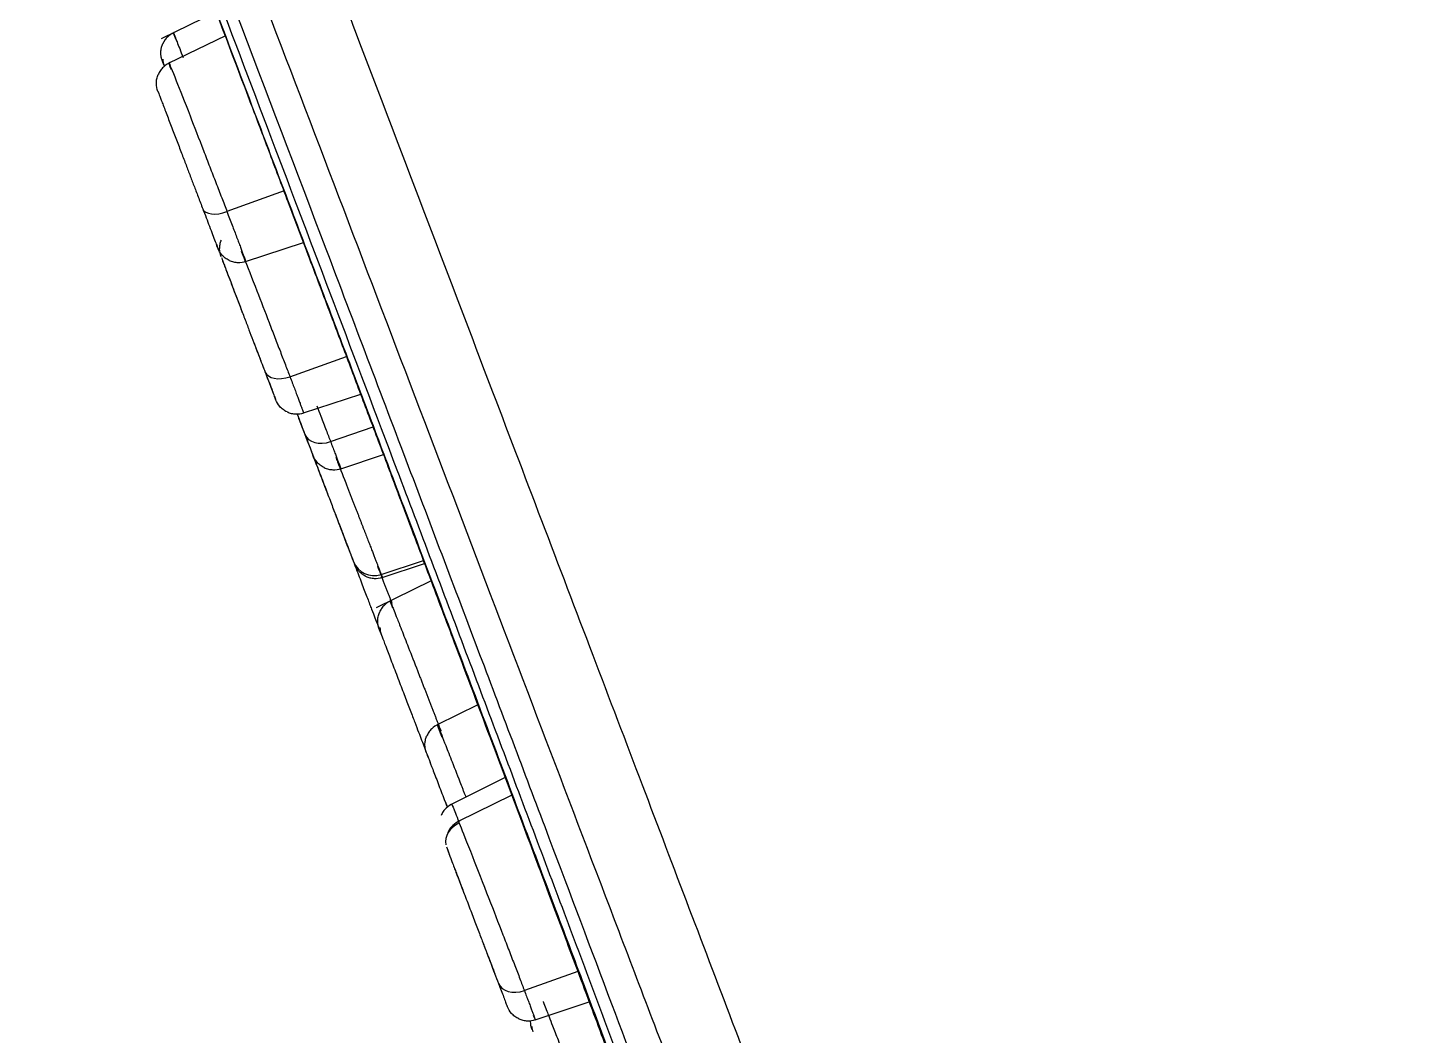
# Model space of a CAD drawing. Extents: x 0 to 1354, y 3495 to 4487.
# Drawn here: x 902.88 to 921.3, y 4074.27 to 4087.77 of the extents above; entities that cross this region are included whole.
import ezdxf

# ---------------------------------------------------------------- set-up
doc = ezdxf.new("R2010")
doc.units = 0
doc.header["$LTSCALE"] = 30
doc.header["$MEASUREMENT"] = 0
doc.layers.add('\\M+5B3DF\\M+5B4E7\\M+5CFDF', color=3, linetype='CONTINUOUS', lineweight=9)

msp = doc.modelspace()

# ---------------------------------------------------------------- linework, layer by layer
at = {"layer": '\\M+5B3DF\\M+5B4E7\\M+5CFDF', "color": 0, "lineweight": -3}
for p, q in [((905.406, 4087.977), (904.668, 4087.619)), ((905.526, 4087.659), (904.771, 4087.292)), ((906.312, 4085.58), (905.548, 4085.304)), ((905.797, 4084.637), (906.573, 4084.888)), ((906.391, 4083.093), (907.15, 4083.362)), ((906.571, 4082.608), (907.341, 4082.858)), ((906.936, 4082.224), (907.505, 4082.423)), ((907.071, 4081.861), (907.646, 4082.049)), ((907.612, 4080.446), (908.18, 4080.633)), ((907.626, 4080.406), (908.195, 4080.592)), ((908.283, 4080.36), (907.546, 4079.997)), ((908.908, 4078.7), (908.364, 4078.431)), ((909.275, 4077.724), (908.557, 4077.368)), ((909.362, 4077.49), (908.645, 4077.135)), ((910.248, 4075.126), (909.531, 4074.872)), ((909.675, 4074.481), (910.4, 4074.722))]:
    msp.add_line(p, q, dxfattribs=at)
for centre, major_axis, ratio, start_param, end_param in [((904.986, 4087.367), (0.28, 0.107), 0.92388, 2.82802, 3.141593), ((905.504, 4085.447), (-0.28, -0.107), 0.5, 0, 1.536531), ((906.337, 4083.267), (-0.28, -0.107), 0.608761, 0, 1.532859), ((906.872, 4082.427), (-0.28, -0.107), 0.707107, 0, 1.529329), ((907.523, 4080.721), (-0.28, -0.107), 0.965926, 0, 1.522976), ((907.893, 4079.751), (0.28, 0.107), 0.92388, 2.814518, 3.141593), ((908.766, 4076.902), (-0.28, -0.107), 0.793353, 4.814078, 6.149634), ((909.464, 4075.074), (-0.28, -0.107), 0.707107, 0, 1.537081), ((909.926, 4074.425), (0.28, 0.107), 0.965926, 2.886641, 3.141593)]:
    msp.add_ellipse(centre, major_axis=major_axis, ratio=ratio, start_param=start_param, end_param=end_param, dxfattribs=at)
for points, knots in [([(892.574, 4164.649), (892.895, 4163.788), (893.272, 4162.784), (894.144, 4160.476), (895.134, 4157.869), (896.308, 4154.82), (897.556, 4151.602), (898.215, 4149.91), (900.26, 4144.695), (901.711, 4141.035), (904.653, 4133.632), (906.145, 4129.889), (909.151, 4122.391), (910.664, 4118.636), (913.722, 4111.14), (915.266, 4107.398), (918.371, 4099.944), (919.931, 4096.232), (922.277, 4090.761), (923.06, 4088.953), (924.619, 4085.399), (925.396, 4083.652), (926.929, 4080.249), (927.686, 4078.593), (929.135, 4075.462), (929.828, 4073.986), (931.088, 4071.337), (931.656, 4070.163), (932.66, 4068.087), (933.096, 4067.184), (933.905, 4065.497), (934.277, 4064.713), (934.868, 4063.442), (935.071, 4063.002), (935.498, 4062.062), (935.722, 4061.561), (936.432, 4059.95), (936.952, 4058.73), (938.031, 4055.982), (938.59, 4054.453), (939.612, 4051.158), (940.075, 4049.393), (940.838, 4045.687), (941.137, 4043.747), (941.624, 4039.814), (941.812, 4037.822), (942.144, 4033.822), (942.288, 4031.815), (942.557, 4027.794), (942.681, 4025.78), (942.906, 4021.75), (943.006, 4019.734), (943.279, 4013.679), (943.422, 4009.636), (943.535, 4005.59)], [0, 0, 0, 0, 0.03125, 0.03125, 0.0625, 0.09375, 0.09375, 0.125, 0.125, 0.1875, 0.1875, 0.25, 0.25, 0.3125, 0.3125, 0.375, 0.375, 0.4375, 0.4375, 0.46875, 0.46875, 0.5, 0.5, 0.53125, 0.53125, 0.5625, 0.5625, 0.59375, 0.59375, 0.625, 0.625, 0.65625, 0.65625, 0.671875, 0.671875, 0.6875, 0.6875, 0.71875, 0.71875, 0.75, 0.75, 0.78125, 0.78125, 0.8125, 0.8125, 0.84375, 0.84375, 0.875, 0.875, 0.90625, 0.90625, 0.9375, 0.9375, 1, 1, 1, 1]), ([(944.578, 4005.592), (944.467, 4009.627), (944.321, 4013.66), (944.037, 4019.699), (943.931, 4021.71), (943.697, 4025.729), (943.568, 4027.737), (943.292, 4031.747), (943.145, 4033.748), (942.817, 4037.737), (942.637, 4039.724), (942.184, 4043.651), (941.911, 4045.59), (941.216, 4049.31), (940.794, 4051.09), (939.832, 4054.424), (939.292, 4055.977), (938.219, 4058.801), (937.687, 4060.073), (936.706, 4062.32), (936.26, 4063.293), (935.437, 4065.049), (935.058, 4065.836), (934.25, 4067.488), (933.82, 4068.354), (932.84, 4070.326), (932.29, 4071.432), (931.057, 4073.965), (930.374, 4075.391), (928.937, 4078.448), (928.184, 4080.078), (926.652, 4083.438), (925.874, 4085.168), (924.311, 4088.693), (923.527, 4090.487), (921.176, 4095.923), (919.613, 4099.62), (916.502, 4107.045), (914.954, 4110.773), (911.889, 4118.243), (910.372, 4121.986), (907.358, 4129.459), (905.862, 4133.191), (902.906, 4140.58), (901.446, 4144.237), (899.384, 4149.465), (898.719, 4151.165), (897.461, 4154.401), (896.87, 4155.937), (895.78, 4158.793), (895.282, 4160.112), (894.411, 4162.453), (894.038, 4163.475), (893.721, 4164.352)], [0, 0, 0, 0, 0.0625, 0.0625, 0.09375, 0.09375, 0.125, 0.125, 0.15625, 0.15625, 0.1875, 0.1875, 0.21875, 0.21875, 0.25, 0.25, 0.28125, 0.28125, 0.3125, 0.3125, 0.34375, 0.34375, 0.375, 0.375, 0.40625, 0.40625, 0.4375, 0.4375, 0.46875, 0.46875, 0.5, 0.5, 0.53125, 0.53125, 0.5625, 0.5625, 0.625, 0.625, 0.6875, 0.6875, 0.75, 0.75, 0.8125, 0.8125, 0.875, 0.875, 0.90625, 0.90625, 0.9375, 0.9375, 0.96875, 0.96875, 1, 1, 1, 1]), ([(879.19, 4161.352), (879.221, 4161.271), (879.284, 4161.108), (879.385, 4160.848), (879.493, 4160.571), (879.608, 4160.274), (879.73, 4159.956), (879.861, 4159.616), (880.001, 4159.253), (880.15, 4158.864), (880.31, 4158.448), (880.48, 4158.003), (880.663, 4157.527), (880.857, 4157.018), (881.065, 4156.475), (881.286, 4155.896), (881.521, 4155.281), (881.77, 4154.629), (882.033, 4153.94), (882.31, 4153.215), (882.6, 4152.454), (882.904, 4151.657), (883.223, 4150.82), (883.557, 4149.943), (883.907, 4149.025), (884.271, 4148.069), (884.649, 4147.078), (885.039, 4146.055), (885.44, 4145.002), (885.851, 4143.925), (886.27, 4142.825), (886.697, 4141.704), (887.133, 4140.558), (887.583, 4139.376), (888.052, 4138.147), (888.542, 4136.86), (889.057, 4135.506), (889.601, 4134.079), (890.174, 4132.574), (890.78, 4130.985), (891.418, 4129.309), (892.092, 4127.542), (892.8, 4125.682), (893.545, 4123.727), (894.326, 4121.679), (895.138, 4119.547), (895.972, 4117.36), (896.81, 4115.161), (897.634, 4112.998), (898.435, 4110.897), (899.212, 4108.859), (899.969, 4106.871), (900.712, 4104.922), (901.44, 4103.013), (902.149, 4101.152), (902.84, 4099.34), (903.516, 4097.565), (904.185, 4095.808), (904.857, 4094.044), (905.537, 4092.259), (906.227, 4090.446), (906.929, 4088.605), (907.638, 4086.742), (908.35, 4084.871), (909.06, 4083.008), (909.759, 4081.17), (910.442, 4079.376), (911.101, 4077.645), (911.737, 4075.971), (912.358, 4074.339), (912.97, 4072.726), (913.577, 4071.125), (914.179, 4069.536), (914.771, 4067.967), (915.347, 4066.438), (915.891, 4064.99), (916.392, 4063.655), (916.85, 4062.434), (917.278, 4061.293), (917.68, 4060.216), (918.06, 4059.189), (918.441, 4058.167), (918.839, 4057.099), (919.27, 4055.931), (919.738, 4054.598), (920.14, 4053.333), (920.459, 4052.202), (920.703, 4051.246), (920.954, 4050.17), (921.21, 4048.966), (921.473, 4047.62), (921.744, 4046.082), (922.023, 4044.275), (922.314, 4042.119), (922.621, 4039.543), (922.939, 4036.503), (923.255, 4033.015), (923.552, 4029.159), (923.817, 4025.039), (924.046, 4020.687), (924.248, 4016.024), (924.428, 4010.96), (924.522, 4007.431), (924.571, 4005.592)], [0, 0, 0, 0, 0.003544, 0.007201, 0.01097, 0.014848, 0.018837, 0.022935, 0.027142, 0.031459, 0.035888, 0.040431, 0.045095, 0.049884, 0.054803, 0.059853, 0.065035, 0.070349, 0.07579, 0.08135, 0.087022, 0.092807, 0.09872, 0.104773, 0.110967, 0.117287, 0.123715, 0.130231, 0.136819, 0.143468, 0.150168, 0.156906, 0.163715, 0.170668, 0.177844, 0.185322, 0.193141, 0.201338, 0.209948, 0.219002, 0.228521, 0.238531, 0.249049, 0.260084, 0.271644, 0.283691, 0.296093, 0.308564, 0.320791, 0.332572, 0.343982, 0.355131, 0.366093, 0.376851, 0.387326, 0.397512, 0.40746, 0.417323, 0.427267, 0.437362, 0.447647, 0.458143, 0.468826, 0.479621, 0.490447, 0.501223, 0.511855, 0.522246, 0.532261, 0.542305, 0.552449, 0.562759, 0.573377, 0.584445, 0.595968, 0.607757, 0.619676, 0.631715, 0.643918, 0.656335, 0.669021, 0.682018, 0.695271, 0.708641, 0.722035, 0.735445, 0.742244, 0.74954, 0.757318, 0.765556, 0.774232, 0.783549, 0.793975, 0.806052, 0.820158, 0.836493, 0.855109, 0.875694, 0.897487, 0.920175, 0.944378, 0.971031, 1, 1, 1, 1]), ([(878.518, 4160.299), (878.788, 4159.6), (879.102, 4158.792), (879.652, 4157.364), (879.848, 4156.853), (880.269, 4155.758), (880.492, 4155.175), (881.198, 4153.331), (881.715, 4151.977), (882.821, 4149.077), (883.412, 4147.527), (884.644, 4144.292), (885.286, 4142.606), (886.598, 4139.156), (887.27, 4137.39), (888.63, 4133.818), (889.318, 4132.01), (890.702, 4128.375), (891.399, 4126.547), (892.795, 4122.882), (893.495, 4121.045), (894.898, 4117.367), (895.6, 4115.525), (897.707, 4109.999), (899.113, 4106.311), (901.218, 4100.788), (901.919, 4098.949), (903.318, 4095.278), (904.016, 4093.445), (905.407, 4089.797), (906.098, 4087.982), (907.472, 4084.381), (908.152, 4082.597), (909.492, 4079.083), (910.152, 4077.352), (911.115, 4074.824), (911.431, 4073.994), (912.051, 4072.364), (912.355, 4071.563), (913.239, 4069.234), (913.789, 4067.776), (914.536, 4065.795), (914.771, 4065.17), (915.21, 4063.998), (915.414, 4063.448), (915.805, 4062.409), (915.99, 4061.918), (916.343, 4060.98), (916.512, 4060.534), (916.996, 4059.241), (917.299, 4058.44), (917.791, 4057.152), (917.961, 4056.707), (918.314, 4055.754), (918.499, 4055.245), (918.875, 4054.149), (919.064, 4053.563), (919.433, 4052.312), (919.61, 4051.646), (919.949, 4050.235), (920.113, 4049.491), (920.432, 4047.93), (920.585, 4047.111), (920.876, 4045.403), (921.013, 4044.516), (921.272, 4042.701), (921.394, 4041.775), (921.742, 4038.957), (921.95, 4037.03), (922.317, 4033.144), (922.48, 4031.183), (922.77, 4027.258), (922.895, 4025.292), (923.116, 4021.357), (923.212, 4019.388), (923.467, 4013.479), (923.594, 4009.536), (923.694, 4005.592)], [0, 0, 0, 0, 0.03125, 0.03125, 0.046875, 0.046875, 0.0625, 0.0625, 0.09375, 0.09375, 0.125, 0.125, 0.15625, 0.15625, 0.1875, 0.1875, 0.21875, 0.21875, 0.25, 0.25, 0.28125, 0.28125, 0.3125, 0.3125, 0.375, 0.375, 0.40625, 0.40625, 0.4375, 0.4375, 0.46875, 0.46875, 0.5, 0.5, 0.53125, 0.53125, 0.546875, 0.546875, 0.5625, 0.5625, 0.59375, 0.59375, 0.609375, 0.609375, 0.625, 0.625, 0.640625, 0.640625, 0.65625, 0.65625, 0.6875, 0.6875, 0.703125, 0.703125, 0.71875, 0.71875, 0.734375, 0.734375, 0.75, 0.75, 0.765625, 0.765625, 0.78125, 0.78125, 0.796875, 0.796875, 0.8125, 0.8125, 0.84375, 0.84375, 0.875, 0.875, 0.90625, 0.90625, 0.9375, 0.9375, 1, 1, 1, 1]), ([(920.634, 4036.981), (920.615, 4037.183), (920.573, 4037.643), (920.501, 4038.411), (920.412, 4039.337), (920.311, 4040.339), (920.165, 4041.744), (919.997, 4043.251), (919.771, 4045.101), (919.533, 4046.806), (919.26, 4048.445), (919.05, 4049.605), (918.903, 4050.388), (918.793, 4050.958), (918.682, 4051.507), (918.558, 4052.094), (918.422, 4052.692), (918.26, 4053.33), (918.081, 4053.957), (917.902, 4054.544), (917.709, 4055.14), (917.44, 4055.941), (917.09, 4056.926), (916.696, 4058.008), (916.329, 4059.019), (915.898, 4060.232), (915.467, 4061.5), (915.04, 4062.747), (914.73, 4063.639), (914.479, 4064.36), (913.996, 4065.75), (913.381, 4067.477), (912.634, 4069.513), (912.078, 4071.014), (911.429, 4072.757), (910.684, 4074.741), (909.845, 4076.964), (908.916, 4079.424), (907.894, 4082.118), (906.382, 4086.105), (904.455, 4091.178), (902.224, 4097.058), (900.212, 4102.364), (898.419, 4107.08), (896.853, 4111.202), (895.515, 4114.727), (894.404, 4117.654), (893.52, 4119.983), (892.863, 4121.715), (892.432, 4122.852), (891.536, 4125.215), (890.225, 4128.678), (888.557, 4133.091), (887.266, 4136.515), (885.939, 4140.033), (884.539, 4143.749), (883.067, 4147.64), (881.865, 4150.796), (880.92, 4153.27), (880.199, 4155.136), (879.671, 4156.478), (879.297, 4157.42), (879.044, 4158.055), (878.887, 4158.445), (878.813, 4158.63), (878.789, 4158.69)], [0, 0, 0, 0, 0.003976, 0.009037, 0.015181, 0.02234, 0.029033, 0.04339, 0.053009, 0.067553, 0.080041, 0.090497, 0.096214, 0.100508, 0.105868, 0.11143, 0.117193, 0.123269, 0.130297, 0.136094, 0.141538, 0.149425, 0.163015, 0.17726, 0.192999, 0.207436, 0.232823, 0.251111, 0.25955, 0.267329, 0.277588, 0.307897, 0.319194, 0.331856, 0.345879, 0.361259, 0.378, 0.3961, 0.415561, 0.436382, 0.481194, 0.521892, 0.558479, 0.590959, 0.619335, 0.643607, 0.663774, 0.679837, 0.691795, 0.699649, 0.703397, 0.740803, 0.771616, 0.795835, 0.813454, 0.847523, 0.878173, 0.905401, 0.929204, 0.949582, 0.966531, 0.980047, 0.990129, 0.99678, 1, 1, 1, 1]), ([(948.636, 4005.591), (948.59, 4007.051), (948.493, 4009.971), (948.273, 4015.808), (948.004, 4021.644), (947.671, 4027.479), (947.386, 4031.851), (947.058, 4036.23), (946.653, 4040.965), (946.129, 4046.244), (945.431, 4052.169), (944.597, 4058.151), (943.63, 4064.07), (942.547, 4069.793), (941.377, 4075.193), (940.371, 4079.318), (939.581, 4082.338), (938.936, 4084.696), (938.24, 4087.122), (937.23, 4090.478), (936.242, 4093.545), (935.261, 4096.423), (934.523, 4098.511), (933.778, 4100.549), (933.018, 4102.56), (932.236, 4104.566), (931.422, 4106.589), (930.567, 4108.651), (929.659, 4110.771), (928.688, 4112.971), (927.641, 4115.266), (926.497, 4117.692), (925.405, 4119.93), (924.312, 4122.106), (922.849, 4124.942), (920.693, 4128.945), (917.67, 4134.206), (914.342, 4139.619), (910.87, 4144.915), (907.449, 4149.844), (904.829, 4153.45), (902.98, 4155.931), (901.876, 4157.393), (901.226, 4158.244), (900.948, 4158.607), (900.931, 4158.629)], [0, 0, 0, 0, 0.023856, 0.047713, 0.095426, 0.119282, 0.143139, 0.166995, 0.190851, 0.221179, 0.251506, 0.281834, 0.312162, 0.342489, 0.372817, 0.403144, 0.418308, 0.433472, 0.454288, 0.475105, 0.516738, 0.537554, 0.558371, 0.579187, 0.600004, 0.62082, 0.641637, 0.662453, 0.68327, 0.704086, 0.724903, 0.745719, 0.766536, 0.780458, 0.794381, 0.822225, 0.85007, 0.877915, 0.90576, 0.933604, 0.961449, 0.975371, 0.989294, 0.999326, 1, 1, 1, 1]), ([(878.942, 4157.944), (878.973, 4157.867), (879.037, 4157.709), (879.14, 4157.455), (879.25, 4157.18), (879.371, 4156.882), (879.501, 4156.558), (879.643, 4156.205), (879.797, 4155.82), (879.964, 4155.399), (880.144, 4154.941), (880.339, 4154.441), (880.549, 4153.901), (880.774, 4153.32), (881.016, 4152.696), (881.273, 4152.029), (881.548, 4151.311), (881.841, 4150.54), (882.152, 4149.721), (882.48, 4148.856), (882.827, 4147.945), (883.192, 4146.984), (883.575, 4145.969), (883.976, 4144.905), (884.395, 4143.795), (884.833, 4142.636), (885.287, 4141.425), (885.757, 4140.172), (886.245, 4138.876), (886.748, 4137.535), (887.267, 4136.155), (887.801, 4134.735), (888.35, 4133.275), (888.913, 4131.778), (889.491, 4130.245), (890.082, 4128.677), (890.686, 4127.074), (891.304, 4125.438), (891.935, 4123.77), (892.578, 4122.068), (893.235, 4120.335), (893.903, 4118.57), (894.584, 4116.773), (895.278, 4114.946), (895.982, 4113.087), (896.698, 4111.197), (897.426, 4109.277), (898.166, 4107.327), (898.918, 4105.346), (899.681, 4103.337), (900.453, 4101.297), (901.237, 4099.229), (902.031, 4097.133), (902.835, 4095.01), (903.65, 4092.861), (904.472, 4090.689), (905.304, 4088.496), (906.142, 4086.286), (906.983, 4084.063), (907.7, 4082.173), (908.287, 4080.621), (908.745, 4079.408), (909.198, 4078.206), (909.647, 4077.016), (910.091, 4075.839), (910.525, 4074.681), (910.952, 4073.541), (911.367, 4072.425), (911.769, 4071.338), (912.159, 4070.281), (912.528, 4069.267), (912.88, 4068.294), (913.212, 4067.366), (913.517, 4066.496), (913.806, 4065.67), (914.064, 4064.906), (914.311, 4064.178), (914.549, 4063.486), (914.767, 4062.835), (914.979, 4062.207), (915.179, 4061.606), (915.375, 4061.02), (915.571, 4060.444), (915.772, 4059.865), (915.983, 4059.274), (916.205, 4058.663), (916.435, 4058.03), (916.66, 4057.404), (916.884, 4056.777), (917.101, 4056.159), (917.317, 4055.513), (917.537, 4054.834), (917.757, 4054.123), (917.968, 4053.389), (918.153, 4052.646), (918.316, 4051.894), (918.475, 4051.115), (918.645, 4050.288), (918.813, 4049.423), (918.97, 4048.524), (919.1, 4047.785), (919.204, 4047.14), (919.303, 4046.481), (919.444, 4045.451), (919.621, 4044.024), (919.787, 4042.492), (919.945, 4040.987), (920.073, 4039.66), (920.192, 4038.338), (920.271, 4037.454), (920.31, 4037.015)], [0, 0, 0, 0, 0.004064, 0.008338, 0.012822, 0.017515, 0.022417, 0.027527, 0.032846, 0.038374, 0.044111, 0.050058, 0.056216, 0.062585, 0.069164, 0.075952, 0.082946, 0.090152, 0.097572, 0.105204, 0.113045, 0.121092, 0.12935, 0.137821, 0.146504, 0.155392, 0.164494, 0.17381, 0.183336, 0.193072, 0.203021, 0.213179, 0.223549, 0.234132, 0.244925, 0.255929, 0.267144, 0.278572, 0.290209, 0.302057, 0.314116, 0.326385, 0.338865, 0.351555, 0.364455, 0.377566, 0.390888, 0.40442, 0.418161, 0.432112, 0.446275, 0.460646, 0.475227, 0.49002, 0.50502, 0.52023, 0.53565, 0.551277, 0.567115, 0.58316, 0.592044, 0.600928, 0.609812, 0.618697, 0.627579, 0.63646, 0.64534, 0.654216, 0.663094, 0.671969, 0.68084, 0.689715, 0.698586, 0.707459, 0.716333, 0.72521, 0.734098, 0.742981, 0.751867, 0.760754, 0.769643, 0.778535, 0.787431, 0.796331, 0.805231, 0.814129, 0.823024, 0.831921, 0.839262, 0.846596, 0.853929, 0.861261, 0.868588, 0.875901, 0.883207, 0.890525, 0.897862, 0.905201, 0.912528, 0.919862, 0.927195, 0.929512, 0.934403, 0.941873, 0.951919, 0.96455, 0.973562, 0.982471, 0.991284, 1, 1, 1, 1]), ([(914.542, 4063.233), (914.537, 4063.249), (914.521, 4063.297), (914.493, 4063.378), (914.46, 4063.475), (914.426, 4063.574), (914.392, 4063.675), (914.357, 4063.777), (914.287, 4063.982), (914.183, 4064.286), (914.046, 4064.683), (913.918, 4065.055), (913.799, 4065.398), (913.691, 4065.711), (913.594, 4065.99), (913.509, 4066.232), (913.438, 4066.436), (913.352, 4066.68), (913.245, 4066.986), (913.108, 4067.374), (912.964, 4067.781), (912.812, 4068.206), (912.652, 4068.651), (912.484, 4069.116), (912.308, 4069.6), (912.124, 4070.104), (911.932, 4070.628), (911.733, 4071.171), (911.525, 4071.732), (911.289, 4072.37), (911.014, 4073.112), (910.689, 4073.986), (910.325, 4074.96), (909.921, 4076.036), (909.477, 4077.215), (908.994, 4078.499), (908.47, 4079.888), (907.978, 4081.189), (907.531, 4082.372), (907.141, 4083.405), (906.743, 4084.457), (906.337, 4085.527), (905.856, 4086.796), (905.33, 4088.186), (904.789, 4089.615), (904.336, 4090.813), (903.97, 4091.778), (903.693, 4092.511), (903.505, 4093.009), (903.358, 4093.398), (903.212, 4093.783), (903.028, 4094.27), (902.813, 4094.838), (902.567, 4095.487), (902.291, 4096.218), (901.983, 4097.031), (901.645, 4097.925), (901.275, 4098.902), (900.875, 4099.96), (900.553, 4100.811), (900.319, 4101.427), (900.185, 4101.781), (900.05, 4102.138), (899.914, 4102.496), (899.778, 4102.855), (899.642, 4103.216), (899.504, 4103.578), (899.367, 4103.941), (899.228, 4104.307), (899.089, 4104.673), (898.95, 4105.041), (898.81, 4105.411), (898.669, 4105.782), (898.528, 4106.154), (898.386, 4106.528), (898.244, 4106.904), (898.101, 4107.281), (897.958, 4107.659), (897.814, 4108.039), (897.669, 4108.42), (897.524, 4108.803), (897.378, 4109.187), (897.281, 4109.444), (897.233, 4109.572)], [0, 0, 0, 0, 0.001797, 0.005412, 0.009048, 0.012707, 0.016388, 0.020091, 0.023816, 0.038674, 0.052285, 0.064642, 0.075743, 0.085587, 0.09417, 0.101492, 0.107551, 0.112348, 0.123022, 0.133937, 0.145089, 0.156474, 0.16809, 0.179936, 0.192014, 0.204322, 0.21686, 0.229628, 0.242623, 0.255844, 0.27323, 0.292485, 0.31361, 0.336609, 0.361478, 0.388212, 0.416814, 0.447287, 0.467794, 0.488573, 0.509622, 0.530941, 0.552532, 0.58523, 0.61333, 0.636831, 0.65574, 0.67006, 0.679794, 0.684943, 0.692852, 0.702343, 0.713416, 0.72607, 0.740304, 0.756118, 0.773512, 0.792487, 0.813041, 0.835174, 0.842032, 0.848918, 0.855833, 0.862775, 0.869745, 0.876743, 0.883769, 0.890823, 0.897905, 0.905015, 0.912153, 0.919319, 0.926513, 0.933736, 0.940986, 0.948264, 0.955571, 0.962906, 0.970268, 0.977659, 0.985078, 0.992525, 1, 1, 1, 1]), ([(914.822, 4062.343), (914.814, 4062.368), (914.796, 4062.418), (914.77, 4062.495), (914.744, 4062.571), (914.718, 4062.647), (914.692, 4062.724), (914.666, 4062.801), (914.639, 4062.879), (914.613, 4062.957), (914.586, 4063.035), (914.559, 4063.114), (914.532, 4063.193), (914.505, 4063.272), (914.478, 4063.352), (914.452, 4063.429), (914.411, 4063.547), (914.341, 4063.752), (914.223, 4064.096), (914.081, 4064.511), (913.929, 4064.951), (913.788, 4065.36), (913.664, 4065.718), (913.557, 4066.027), (913.466, 4066.289), (913.37, 4066.563), (913.27, 4066.849), (913.136, 4067.231), (912.971, 4067.7), (912.776, 4068.248), (912.599, 4068.743), (912.439, 4069.188), (912.293, 4069.59), (912.107, 4070.103), (911.862, 4070.773), (911.538, 4071.654), (911.206, 4072.556), (910.876, 4073.446), (910.562, 4074.29), (910.229, 4075.181), (909.879, 4076.118), (909.472, 4077.201), (909.043, 4078.342), (908.627, 4079.447), (908.3, 4080.315), (908.064, 4080.942), (907.92, 4081.322), (907.812, 4081.61), (907.709, 4081.884), (907.58, 4082.226), (907.452, 4082.562), (907.327, 4082.894), (907.204, 4083.221), (907.082, 4083.543), (906.899, 4084.028), (906.661, 4084.657), (906.376, 4085.41), (906.117, 4086.097), (905.73, 4087.118), (905.241, 4088.414), (904.671, 4089.921), (904.199, 4091.17), (903.826, 4092.157), (903.553, 4092.88), (903.344, 4093.433), (903.212, 4093.782), (903.138, 4093.978), (903.124, 4094.015)], [0, 0, 0, 0, 0.004303, 0.008607, 0.012913, 0.017221, 0.021531, 0.025842, 0.030155, 0.03447, 0.038786, 0.043105, 0.047425, 0.051746, 0.05607, 0.060395, 0.064267, 0.075157, 0.093069, 0.118007, 0.137926, 0.157104, 0.175545, 0.18655, 0.197809, 0.209322, 0.221088, 0.233106, 0.255267, 0.275717, 0.294463, 0.308613, 0.32236, 0.335705, 0.360109, 0.387937, 0.419178, 0.443034, 0.467865, 0.49367, 0.520446, 0.548193, 0.58537, 0.615828, 0.639573, 0.65661, 0.66694, 0.670565, 0.67994, 0.689164, 0.698237, 0.707158, 0.715928, 0.724546, 0.733012, 0.754844, 0.774864, 0.79307, 0.809463, 0.855917, 0.895468, 0.928121, 0.953877, 0.972736, 0.984697, 0.997091, 1, 1, 1, 1]), ([(904.863, 4087.615), (904.862, 4087.617), (904.861, 4087.621), (904.859, 4087.626), (904.857, 4087.631), (904.855, 4087.636), (904.853, 4087.641), (904.851, 4087.645), (904.849, 4087.65), (904.848, 4087.654), (904.846, 4087.658), (904.845, 4087.662), (904.843, 4087.666), (904.842, 4087.669), (904.841, 4087.673), (904.84, 4087.676), (904.838, 4087.679), (904.837, 4087.682), (904.836, 4087.684), (904.836, 4087.687), (904.835, 4087.689), (904.834, 4087.691), (904.833, 4087.692), (904.833, 4087.694), (904.832, 4087.695), (904.832, 4087.696), (904.832, 4087.697), (904.831, 4087.698), (904.831, 4087.698), (904.831, 4087.698), (904.831, 4087.698), (904.831, 4087.698), (904.832, 4087.698), (904.832, 4087.697), (904.832, 4087.696), (904.833, 4087.695), (904.833, 4087.694), (904.834, 4087.692), (904.835, 4087.69), (904.836, 4087.688), (904.837, 4087.686), (904.838, 4087.683), (904.839, 4087.68), (904.84, 4087.677), (904.841, 4087.674), (904.843, 4087.67), (904.844, 4087.667), (904.846, 4087.663), (904.847, 4087.658), (904.849, 4087.654), (904.851, 4087.649), (904.853, 4087.644), (904.855, 4087.639), (904.857, 4087.634), (904.864, 4087.615), (904.881, 4087.573), (904.914, 4087.489), (904.944, 4087.412), (904.96, 4087.369)], [0, 0, 0, 0, 0.011235, 0.022498, 0.033789, 0.045108, 0.056456, 0.067831, 0.079235, 0.090667, 0.102127, 0.113615, 0.125132, 0.136676, 0.148249, 0.15985, 0.171479, 0.183136, 0.194822, 0.206535, 0.218277, 0.230047, 0.241845, 0.253671, 0.265525, 0.277408, 0.289318, 0.301257, 0.313224, 0.325219, 0.337242, 0.349293, 0.361372, 0.373479, 0.385615, 0.397779, 0.40997, 0.42219, 0.434438, 0.446714, 0.459018, 0.471351, 0.483711, 0.4961, 0.508516, 0.520961, 0.533433, 0.545934, 0.558463, 0.57102, 0.583605, 0.596218, 0.60886, 0.621529, 0.634226, 0.730127, 0.863528, 1, 1, 1, 1]), ([(904.789, 4087.3), (904.753, 4087.285), (904.706, 4087.254), (904.655, 4087.195), (904.635, 4087.159), (904.627, 4087.14)], [0, 0, 0, 0, 0.479397, 0.737033, 1, 1, 1, 1]), ([(904.693, 4087.292), (904.693, 4087.292), (904.689, 4087.303), (904.683, 4087.318), (904.681, 4087.325), (904.686, 4087.311), (904.697, 4087.281), (904.706, 4087.26)], [0, 0, 0, 0, 0.000061, 0.250046, 0.50003, 0.750015, 1, 1, 1, 1]), ([(904.803, 4087.203), (904.78, 4087.266), (904.753, 4087.342), (904.839, 4087.134), (905.03, 4086.647), (905.199, 4086.213), (905.317, 4085.905), (905.399, 4085.692), (905.478, 4085.489), (905.525, 4085.365), (905.548, 4085.304)], [0, 0, 0, 0, 0.159367, 0.394477, 0.587819, 0.738461, 0.805518, 0.871457, 0.936283, 1, 1, 1, 1]), ([(904.624, 4086.913), (904.61, 4086.949), (904.599, 4087.005), (904.607, 4087.083), (904.619, 4087.121), (904.627, 4087.14)], [0, 0, 0, 0, 0.479376, 0.737017, 1, 1, 1, 1]), ([(904.623, 4086.915), (904.624, 4086.914), (904.631, 4086.894), (904.665, 4086.805), (904.723, 4086.653), (904.793, 4086.47), (904.863, 4086.285), (904.932, 4086.107), (904.993, 4085.945), (905.049, 4085.798), (905.104, 4085.655), (905.161, 4085.506), (905.203, 4085.396), (905.224, 4085.34)], [0, 0, 0, 0, 0.085067, 0.176561, 0.268054, 0.359547, 0.45104, 0.542534, 0.634027, 0.72552, 0.817013, 0.908507, 1, 1, 1, 1]), ([(905.224, 4085.34), (905.239, 4085.301), (905.27, 4085.221), (905.313, 4085.107), (905.356, 4084.996), (905.392, 4084.9), (905.418, 4084.833), (905.428, 4084.807), (905.42, 4084.827), (905.411, 4084.852), (905.409, 4084.856)], [0, 0, 0, 0, 0.139469, 0.278939, 0.418408, 0.557877, 0.697347, 0.836816, 0.976285, 1, 1, 1, 1]), ([(905.548, 4085.304), (905.56, 4085.273), (905.584, 4085.21), (905.617, 4085.122), (905.649, 4085.039), (905.678, 4084.962), (905.705, 4084.891), (905.729, 4084.827), (905.749, 4084.772), (905.787, 4084.671), (905.812, 4084.6), (905.775, 4084.688), (905.742, 4084.769)], [0, 0, 0, 0, 0.055077, 0.11073, 0.166958, 0.223764, 0.281149, 0.339113, 0.397658, 0.456784, 0.719546, 1, 1, 1, 1]), ([(905.47, 4084.696), (905.456, 4084.732), (905.446, 4084.788), (905.454, 4084.865), (905.465, 4084.904), (905.473, 4084.923)], [0, 0, 0, 0, 0.479475, 0.73708, 1, 1, 1, 1]), ([(905.577, 4084.651), (905.559, 4084.66), (905.524, 4084.68), (905.467, 4084.733), (905.437, 4084.782), (905.424, 4084.818)], [0, 0, 0, 0, 0.262983, 0.520623, 1, 1, 1, 1]), ([(905.473, 4084.688), (905.475, 4084.683), (905.485, 4084.658), (905.517, 4084.574), (905.579, 4084.41), (905.65, 4084.226), (905.719, 4084.045), (905.785, 4083.872), (905.843, 4083.719), (905.896, 4083.581), (905.947, 4083.446), (906, 4083.309), (906.038, 4083.21), (906.056, 4083.16)], [0, 0, 0, 0, 0.045492, 0.140943, 0.236394, 0.331844, 0.427295, 0.522746, 0.618197, 0.713648, 0.809098, 0.904549, 1, 1, 1, 1]), ([(905.483, 4084.662), (905.483, 4084.662), (905.488, 4084.649), (905.5, 4084.618), (905.525, 4084.553), (905.559, 4084.463), (905.592, 4084.376), (905.612, 4084.324)], [0, 0, 0, 0, 0.000065, 0.250049, 0.500033, 0.750016, 1, 1, 1, 1]), ([(905.577, 4084.651), (905.596, 4084.642), (905.634, 4084.629), (905.712, 4084.618), (905.768, 4084.627), (905.804, 4084.64)], [0, 0, 0, 0, 0.262967, 0.520603, 1, 1, 1, 1]), ([(905.768, 4084.701), (905.768, 4084.701), (905.82, 4084.571), (905.931, 4084.287), (906.083, 4083.894), (906.189, 4083.619), (906.263, 4083.428), (906.331, 4083.25), (906.371, 4083.145), (906.391, 4083.093)], [0, 0, 0, 0, 0.000029, 0.308694, 0.553737, 0.668177, 0.780697, 0.891302, 1, 1, 1, 1]), ([(905.612, 4084.324), (905.626, 4084.288), (905.656, 4084.208), (905.705, 4084.081), (905.74, 4083.989), (905.753, 4083.954)], [0, 0, 0, 0, 0.386249, 0.772498, 1, 1, 1, 1]), ([(905.886, 4083.605), (905.905, 4083.556), (905.953, 4083.431), (906.029, 4083.231), (906.108, 4083.026), (906.162, 4082.885), (906.19, 4082.81), (906.201, 4082.782), (906.198, 4082.789), (906.19, 4082.809), (906.185, 4082.822)], [0, 0, 0, 0, 0.088485, 0.218706, 0.348928, 0.479149, 0.60937, 0.739591, 0.869812, 1, 1, 1, 1]), ([(906.056, 4083.16), (906.07, 4083.123), (906.098, 4083.052), (906.135, 4082.953), (906.169, 4082.864), (906.192, 4082.806), (906.198, 4082.789), (906.199, 4082.787)], [0, 0, 0, 0, 0.210394, 0.420788, 0.631182, 0.841577, 1, 1, 1, 1]), ([(906.391, 4083.093), (906.402, 4083.065), (906.422, 4083.011), (906.451, 4082.936), (906.477, 4082.867), (906.501, 4082.804), (906.522, 4082.749), (906.539, 4082.702), (906.553, 4082.663), (906.56, 4082.644), (906.563, 4082.636), (906.563, 4082.636)], [0, 0, 0, 0, 0.119978, 0.241385, 0.364221, 0.48849, 0.614193, 0.741333, 0.869912, 0.999933, 1, 1, 1, 1]), ([(906.352, 4082.622), (906.333, 4082.631), (906.299, 4082.651), (906.241, 4082.704), (906.212, 4082.753), (906.198, 4082.789)], [0, 0, 0, 0, 0.262918, 0.520523, 1, 1, 1, 1]), ([(906.753, 4082.702), (906.77, 4082.656), (906.814, 4082.543), (906.877, 4082.378), (906.916, 4082.274), (906.936, 4082.224)], [0, 0, 0, 0, 0.259013, 0.642245, 1, 1, 1, 1]), ([(906.352, 4082.622), (906.37, 4082.613), (906.408, 4082.6), (906.486, 4082.589), (906.542, 4082.598), (906.578, 4082.61)], [0, 0, 0, 0, 0.262902, 0.520502, 1, 1, 1, 1]), ([(906.487, 4082.592), (906.488, 4082.592), (906.504, 4082.548), (906.538, 4082.459), (906.574, 4082.365), (906.591, 4082.32)], [0, 0, 0, 0, 0.00485, 0.502425, 1, 1, 1, 1]), ([(906.495, 4082.572), (906.512, 4082.528), (906.551, 4082.426), (906.595, 4082.311), (906.624, 4082.235), (906.638, 4082.198), (906.64, 4082.193), (906.639, 4082.194)], [0, 0, 0, 0, 0.144033, 0.358048, 0.572064, 0.786079, 1, 1, 1, 1]), ([(906.568, 4082.382), (906.578, 4082.355), (906.597, 4082.305), (906.62, 4082.243), (906.637, 4082.2), (906.64, 4082.192), (906.639, 4082.195), (906.639, 4082.195)], [0, 0, 0, 0, 0.249984, 0.499968, 0.749952, 0.999936, 1, 1, 1, 1]), ([(906.591, 4082.32), (906.604, 4082.287), (906.628, 4082.224), (906.661, 4082.138), (906.687, 4082.07), (906.696, 4082.046), (906.698, 4082.042), (906.698, 4082.042)], [0, 0, 0, 0, 0.249984, 0.499968, 0.749952, 0.999937, 1, 1, 1, 1]), ([(906.607, 4082.279), (906.611, 4082.267), (906.623, 4082.236), (906.649, 4082.168), (906.689, 4082.063), (906.744, 4081.921), (906.814, 4081.738), (906.871, 4081.587), (906.902, 4081.507), (906.902, 4081.505)], [0, 0, 0, 0, 0.165941, 0.331881, 0.497822, 0.663763, 0.829703, 0.995644, 1, 1, 1, 1]), ([(906.639, 4082.194), (906.649, 4082.168), (906.676, 4082.097), (906.736, 4081.94), (906.819, 4081.723), (906.902, 4081.507), (906.973, 4081.319), (907.036, 4081.155), (907.088, 4081.02), (907.129, 4080.911), (907.164, 4080.819), (907.195, 4080.739), (907.222, 4080.668), (907.237, 4080.629), (907.242, 4080.614)], [0, 0, 0, 0, 0.067203, 0.152003, 0.236803, 0.321603, 0.406402, 0.491202, 0.576002, 0.660801, 0.745601, 0.830401, 0.9152, 1, 1, 1, 1]), ([(906.936, 4082.224), (906.945, 4082.199), (906.964, 4082.15), (906.989, 4082.084), (907.011, 4082.025), (907.031, 4081.974), (907.047, 4081.931), (907.059, 4081.898), (907.067, 4081.875), (907.076, 4081.849), (907.065, 4081.875), (907.044, 4081.927), (907.044, 4081.927)], [0, 0, 0, 0, 0.078152, 0.157283, 0.237395, 0.318488, 0.400564, 0.483624, 0.567669, 0.652702, 0.99996, 1, 1, 1, 1]), ([(906.85, 4081.876), (906.832, 4081.884), (906.797, 4081.905), (906.74, 4081.958), (906.711, 4082.006), (906.697, 4082.042)], [0, 0, 0, 0, 0.262878, 0.520456, 1, 1, 1, 1]), ([(907.004, 4082.017), (907.012, 4081.996), (907.06, 4081.874), (907.117, 4081.727), (907.172, 4081.585), (907.19, 4081.539), (907.208, 4081.492), (907.226, 4081.446), (907.243, 4081.401), (907.261, 4081.356), (907.278, 4081.312), (907.295, 4081.269), (907.311, 4081.227), (907.327, 4081.185), (907.343, 4081.144), (907.358, 4081.105), (907.373, 4081.066), (907.388, 4081.028), (907.402, 4080.991), (907.416, 4080.956), (907.429, 4080.921), (907.442, 4080.888), (907.455, 4080.856), (907.467, 4080.824), (907.478, 4080.795), (907.49, 4080.766), (907.5, 4080.738), (907.51, 4080.712), (907.52, 4080.687), (907.529, 4080.663), (907.538, 4080.64), (907.546, 4080.618), (907.554, 4080.598), (907.562, 4080.578), (907.569, 4080.56), (907.575, 4080.543), (907.581, 4080.527), (907.587, 4080.512), (907.592, 4080.499), (907.597, 4080.486), (907.601, 4080.474), (907.606, 4080.464), (907.609, 4080.454), (907.611, 4080.449), (907.612, 4080.446)], [0, 0, 0, 0, 0.033604, 0.201224, 0.225118, 0.248811, 0.272301, 0.295591, 0.318678, 0.341564, 0.364248, 0.386731, 0.409012, 0.431092, 0.45297, 0.474647, 0.496123, 0.517397, 0.53847, 0.559342, 0.580013, 0.600483, 0.620751, 0.640819, 0.660685, 0.680351, 0.699815, 0.719079, 0.738142, 0.757004, 0.775665, 0.794125, 0.812385, 0.830444, 0.848302, 0.86596, 0.883417, 0.900673, 0.917729, 0.934584, 0.951239, 0.967693, 0.983947, 1, 1, 1, 1]), ([(906.85, 4081.876), (906.869, 4081.867), (906.906, 4081.853), (906.984, 4081.843), (907.04, 4081.851), (907.076, 4081.863)], [0, 0, 0, 0, 0.262838, 0.520407, 1, 1, 1, 1]), ([(907.008, 4081.229), (907.029, 4081.173), (907.075, 4081.053), (907.131, 4080.907), (907.177, 4080.786), (907.209, 4080.701), (907.224, 4080.662), (907.23, 4080.647)], [0, 0, 0, 0, 0.163101, 0.372339, 0.581577, 0.790815, 1, 1, 1, 1]), ([(907.563, 4080.556), (907.59, 4080.488), (907.622, 4080.405), (907.659, 4080.309), (907.677, 4080.264), (907.694, 4080.219), (907.711, 4080.176), (907.727, 4080.133), (907.742, 4080.095), (907.752, 4080.071), (907.756, 4080.06)], [0, 0, 0, 0, 0.392456, 0.484324, 0.575416, 0.665732, 0.755273, 0.844038, 0.932029, 1, 1, 1, 1]), ([(907.612, 4080.446), (907.613, 4080.444), (907.614, 4080.442), (907.615, 4080.438), (907.617, 4080.435), (907.618, 4080.432), (907.619, 4080.428), (907.62, 4080.426), (907.621, 4080.423), (907.622, 4080.42), (907.623, 4080.418), (907.624, 4080.416), (907.624, 4080.414), (907.625, 4080.413), (907.626, 4080.411), (907.626, 4080.41), (907.626, 4080.409), (907.627, 4080.408), (907.627, 4080.407), (907.627, 4080.407), (907.627, 4080.407), (907.627, 4080.407), (907.627, 4080.407), (907.627, 4080.407), (907.626, 4080.408), (907.626, 4080.409), (907.626, 4080.41), (907.625, 4080.411), (907.625, 4080.413), (907.624, 4080.415), (907.623, 4080.417), (907.622, 4080.419), (907.621, 4080.421), (907.62, 4080.424), (907.619, 4080.427), (907.618, 4080.43), (907.616, 4080.433), (907.615, 4080.437), (907.614, 4080.44), (907.612, 4080.444), (907.61, 4080.449), (907.609, 4080.453), (907.607, 4080.458), (907.605, 4080.463), (907.603, 4080.468), (907.601, 4080.473), (907.599, 4080.479), (907.596, 4080.485), (907.594, 4080.491), (907.591, 4080.497), (907.589, 4080.503), (907.586, 4080.51), (907.583, 4080.517), (907.581, 4080.524), (907.579, 4080.529), (907.578, 4080.532), (907.578, 4080.532)], [0, 0, 0, 0, 0.01799, 0.036014, 0.054072, 0.072163, 0.090288, 0.108447, 0.126639, 0.144865, 0.163125, 0.181418, 0.199745, 0.218106, 0.2365, 0.254928, 0.27339, 0.291885, 0.310414, 0.328977, 0.347574, 0.366204, 0.384868, 0.403566, 0.422297, 0.441062, 0.459861, 0.478694, 0.497561, 0.516461, 0.535395, 0.554363, 0.573365, 0.5924, 0.611469, 0.630572, 0.649709, 0.66888, 0.688084, 0.707322, 0.726594, 0.7459, 0.76524, 0.784613, 0.804021, 0.823462, 0.842937, 0.862446, 0.881989, 0.901566, 0.921177, 0.940821, 0.960499, 0.980212, 0.999958, 1, 1, 1, 1]), ([(907.405, 4080.421), (907.423, 4080.412), (907.46, 4080.399), (907.537, 4080.388), (907.593, 4080.396), (907.63, 4080.408)], [0, 0, 0, 0, 0.262727, 0.520234, 1, 1, 1, 1]), ([(907.587, 4079.711), (907.573, 4079.747), (907.563, 4079.802), (907.57, 4079.88), (907.582, 4079.918), (907.59, 4079.937)], [0, 0, 0, 0, 0.479655, 0.737195, 1, 1, 1, 1]), ([(907.749, 4080.097), (907.714, 4080.081), (907.667, 4080.05), (907.617, 4079.991), (907.598, 4079.956), (907.59, 4079.937)], [0, 0, 0, 0, 0.479681, 0.737216, 1, 1, 1, 1]), ([(907.768, 4079.999), (907.767, 4080.001), (907.765, 4080.006), (907.763, 4080.012), (907.761, 4080.018), (907.758, 4080.024), (907.756, 4080.03), (907.754, 4080.035), (907.752, 4080.04), (907.75, 4080.045), (907.748, 4080.05), (907.747, 4080.054), (907.745, 4080.059), (907.744, 4080.062), (907.742, 4080.066), (907.741, 4080.07), (907.74, 4080.073), (907.739, 4080.076), (907.738, 4080.078), (907.737, 4080.081), (907.736, 4080.083), (907.736, 4080.085), (907.735, 4080.086), (907.735, 4080.087), (907.734, 4080.088), (907.734, 4080.089), (907.734, 4080.09), (907.734, 4080.09), (907.734, 4080.09), (907.734, 4080.089), (907.734, 4080.089), (907.735, 4080.088), (907.735, 4080.086), (907.736, 4080.085), (907.737, 4080.083), (907.738, 4080.081), (907.739, 4080.079), (907.74, 4080.076), (907.741, 4080.073), (907.742, 4080.07), (907.744, 4080.066), (907.745, 4080.062), (907.747, 4080.058), (907.749, 4080.054), (907.751, 4080.049), (907.753, 4080.044), (907.755, 4080.038), (907.762, 4080.02), (907.779, 4079.976), (907.817, 4079.879), (907.878, 4079.724), (907.967, 4079.494), (908.049, 4079.285), (908.103, 4079.145), (908.123, 4079.095), (908.142, 4079.045), (908.162, 4078.995), (908.181, 4078.946), (908.2, 4078.897), (908.219, 4078.849), (908.237, 4078.801), (908.256, 4078.754), (908.274, 4078.707), (908.291, 4078.661), (908.309, 4078.616), (908.326, 4078.572), (908.343, 4078.529), (908.359, 4078.487), (908.375, 4078.446), (908.391, 4078.405), (908.404, 4078.372), (908.412, 4078.351), (908.414, 4078.344)], [0, 0, 0, 0, 0.006006, 0.012022, 0.018049, 0.024086, 0.030134, 0.036193, 0.042262, 0.048342, 0.054432, 0.060532, 0.066644, 0.072766, 0.078898, 0.085041, 0.091194, 0.097358, 0.103533, 0.109718, 0.115913, 0.122119, 0.128336, 0.134563, 0.140801, 0.147049, 0.153308, 0.159577, 0.165857, 0.172147, 0.178448, 0.184759, 0.191081, 0.197414, 0.203757, 0.21011, 0.216474, 0.222848, 0.229233, 0.235629, 0.242034, 0.248451, 0.254878, 0.261315, 0.267763, 0.274221, 0.28069, 0.28717, 0.338067, 0.404701, 0.487036, 0.585029, 0.698629, 0.716242, 0.733695, 0.750989, 0.768124, 0.7851, 0.801916, 0.818573, 0.835072, 0.851411, 0.867591, 0.883612, 0.899475, 0.915178, 0.930723, 0.946108, 0.961335, 0.976404, 0.991313, 1, 1, 1, 1]), ([(907.596, 4079.687), (907.596, 4079.687), (907.592, 4079.698), (907.586, 4079.713), (907.585, 4079.716), (907.592, 4079.698), (907.604, 4079.667), (907.613, 4079.644)], [0, 0, 0, 0, 0.000061, 0.250046, 0.500031, 0.750015, 1, 1, 1, 1]), ([(907.611, 4079.65), (907.605, 4079.664), (907.595, 4079.691), (907.586, 4079.715), (907.586, 4079.715), (907.6, 4079.678), (907.632, 4079.593), (907.685, 4079.454), (907.761, 4079.255), (907.849, 4079.024), (907.932, 4078.808), (908.003, 4078.621), (908.065, 4078.46), (908.114, 4078.33), (908.156, 4078.222), (908.192, 4078.127), (908.225, 4078.04), (908.245, 4077.988), (908.254, 4077.965)], [0, 0, 0, 0, 0.056345, 0.119256, 0.182166, 0.245076, 0.307987, 0.370897, 0.433807, 0.496717, 0.559628, 0.622538, 0.685448, 0.748359, 0.811269, 0.874179, 0.93709, 1, 1, 1, 1]), ([(908.22, 4078.054), (908.206, 4078.09), (908.195, 4078.145), (908.203, 4078.223), (908.215, 4078.261), (908.223, 4078.28)], [0, 0, 0, 0, 0.479543, 0.737121, 1, 1, 1, 1]), ([(908.383, 4078.44), (908.347, 4078.424), (908.3, 4078.393), (908.25, 4078.334), (908.231, 4078.299), (908.223, 4078.28)], [0, 0, 0, 0, 0.479593, 0.737161, 1, 1, 1, 1]), ([(908.428, 4078.266), (908.427, 4078.269), (908.425, 4078.274), (908.422, 4078.282), (908.419, 4078.29), (908.416, 4078.297), (908.414, 4078.305), (908.411, 4078.312), (908.408, 4078.319), (908.406, 4078.325), (908.403, 4078.332), (908.401, 4078.338), (908.398, 4078.345), (908.396, 4078.351), (908.394, 4078.356), (908.392, 4078.362), (908.39, 4078.367), (908.388, 4078.373), (908.386, 4078.378), (908.384, 4078.382), (908.382, 4078.387), (908.381, 4078.391), (908.379, 4078.395), (908.378, 4078.399), (908.376, 4078.403), (908.375, 4078.407), (908.374, 4078.41), (908.373, 4078.413), (908.372, 4078.416), (908.371, 4078.418), (908.37, 4078.421), (908.369, 4078.423), (908.368, 4078.425), (908.368, 4078.427), (908.367, 4078.428), (908.367, 4078.429), (908.367, 4078.43), (908.366, 4078.431), (908.366, 4078.432), (908.366, 4078.432), (908.366, 4078.432), (908.366, 4078.432)], [0, 0, 0, 0, 0.025081, 0.050206, 0.075374, 0.100585, 0.125839, 0.151137, 0.176477, 0.201861, 0.227288, 0.252758, 0.278271, 0.303828, 0.329427, 0.35507, 0.380756, 0.406485, 0.432257, 0.458072, 0.483931, 0.509832, 0.535777, 0.561765, 0.587795, 0.613869, 0.639986, 0.666146, 0.69235, 0.718596, 0.744885, 0.771218, 0.797593, 0.824011, 0.850473, 0.876978, 0.903525, 0.930116, 0.956749, 0.983426, 1, 1, 1, 1]), ([(908.366, 4078.432), (908.366, 4078.432), (908.366, 4078.432), (908.366, 4078.432), (908.367, 4078.432), (908.367, 4078.431), (908.367, 4078.43), (908.368, 4078.429), (908.368, 4078.427), (908.369, 4078.426), (908.37, 4078.424), (908.371, 4078.422), (908.372, 4078.419), (908.373, 4078.417), (908.374, 4078.414), (908.375, 4078.411), (908.376, 4078.408), (908.377, 4078.407), (908.377, 4078.407)], [0, 0, 0, 0, 0.027074, 0.095843, 0.164721, 0.233711, 0.30281, 0.372021, 0.441341, 0.510772, 0.580313, 0.649965, 0.719727, 0.789599, 0.859582, 0.929675, 0.999878, 1, 1, 1, 1]), ([(908.377, 4078.407), (908.381, 4078.397), (908.393, 4078.367), (908.424, 4078.289), (908.478, 4078.149), (908.565, 4077.929), (908.646, 4077.721), (908.7, 4077.582), (908.717, 4077.539), (908.732, 4077.5), (908.742, 4077.474), (908.747, 4077.463)], [0, 0, 0, 0, 0.104219, 0.244616, 0.421081, 0.633502, 0.881749, 0.91349, 0.944993, 0.976259, 1, 1, 1, 1]), ([(908.231, 4078.024), (908.236, 4078.01), (908.254, 4077.965), (908.299, 4077.847), (908.374, 4077.651), (908.443, 4077.468), (908.483, 4077.365), (908.495, 4077.334)], [0, 0, 0, 0, 0.179238, 0.417744, 0.656251, 0.894758, 1, 1, 1, 1]), ([(908.254, 4077.965), (908.26, 4077.948), (908.271, 4077.92), (908.279, 4077.899), (908.28, 4077.896), (908.28, 4077.896)], [0, 0, 0, 0, 0.408697, 0.817395, 1, 1, 1, 1]), ([(908.576, 4077.377), (908.54, 4077.361), (908.493, 4077.33), (908.442, 4077.271), (908.423, 4077.236), (908.415, 4077.217)], [0, 0, 0, 0, 0.479497, 0.737099, 1, 1, 1, 1]), ([(908.438, 4077.481), (908.441, 4077.475), (908.447, 4077.457), (908.464, 4077.413), (908.481, 4077.37), (908.488, 4077.351)], [0, 0, 0, 0, 0.381061, 0.762122, 1, 1, 1, 1]), ([(908.558, 4077.368), (908.558, 4077.368), (908.561, 4077.362), (908.588, 4077.296), (908.636, 4077.174), (908.654, 4077.129)], [0, 0, 0, 0, 0.111433, 0.711916, 1, 1, 1, 1]), ([(908.666, 4077.144), (908.63, 4077.129), (908.583, 4077.098), (908.532, 4077.039), (908.512, 4077.004), (908.504, 4076.985)], [0, 0, 0, 0, 0.479382, 0.737023, 1, 1, 1, 1]), ([(908.647, 4077.135), (908.647, 4077.136), (908.67, 4077.082), (908.806, 4076.741), (909.034, 4076.16), (909.21, 4075.706), (909.326, 4075.406), (909.402, 4075.207), (909.472, 4075.026), (909.511, 4074.923), (909.531, 4074.872)], [0, 0, 0, 0, 0.122765, 0.368127, 0.569882, 0.727078, 0.797055, 0.865864, 0.933511, 1, 1, 1, 1]), ([(908.486, 4076.795), (908.497, 4076.767), (908.521, 4076.703), (908.566, 4076.585), (908.626, 4076.43), (908.681, 4076.286), (908.715, 4076.195), (908.723, 4076.174)], [0, 0, 0, 0, 0.232693, 0.465387, 0.69808, 0.930773, 1, 1, 1, 1]), ([(908.5, 4076.76), (908.5, 4076.759), (908.501, 4076.757), (908.51, 4076.732), (908.545, 4076.64), (908.603, 4076.488), (908.68, 4076.286), (908.763, 4076.069), (908.842, 4075.864), (908.913, 4075.676), (908.975, 4075.514), (909.029, 4075.372), (909.08, 4075.238), (909.131, 4075.105), (909.167, 4075.012), (909.184, 4074.967)], [0, 0, 0, 0, 0.012714, 0.094988, 0.177262, 0.259536, 0.341809, 0.424083, 0.506357, 0.588631, 0.670905, 0.753179, 0.835452, 0.917726, 1, 1, 1, 1]), ([(908.978, 4075.506), (909, 4075.448), (909.046, 4075.329), (909.094, 4075.203), (909.124, 4075.123), (909.139, 4075.084), (909.141, 4075.079), (909.141, 4075.08)], [0, 0, 0, 0, 0.168103, 0.376087, 0.584071, 0.792055, 1, 1, 1, 1]), ([(909.065, 4075.278), (909.076, 4075.25), (909.096, 4075.197), (909.122, 4075.129), (909.139, 4075.084), (909.142, 4075.078), (909.14, 4075.083), (909.14, 4075.083)], [0, 0, 0, 0, 0.249983, 0.499967, 0.74995, 0.999933, 1, 1, 1, 1]), ([(909.184, 4074.967), (909.196, 4074.934), (909.22, 4074.871), (909.253, 4074.787), (909.28, 4074.714), (909.294, 4074.678), (909.299, 4074.667), (909.299, 4074.665)], [0, 0, 0, 0, 0.23528, 0.470559, 0.705839, 0.941118, 1, 1, 1, 1]), ([(909.531, 4074.872), (909.54, 4074.847), (909.559, 4074.796), (909.585, 4074.729), (909.608, 4074.668), (909.628, 4074.614), (909.645, 4074.569), (909.659, 4074.532), (909.669, 4074.505), (909.682, 4074.467), (909.673, 4074.486), (909.653, 4074.536), (909.653, 4074.536)], [0, 0, 0, 0, 0.076545, 0.153889, 0.232034, 0.310981, 0.390732, 0.471289, 0.552652, 0.634825, 0.999991, 1, 1, 1, 1]), ([(909.455, 4074.495), (909.436, 4074.503), (909.401, 4074.524), (909.344, 4074.577), (909.314, 4074.626), (909.3, 4074.662)], [0, 0, 0, 0, 0.262992, 0.520638, 1, 1, 1, 1]), ([(909.78, 4074.726), (909.78, 4074.726), (909.78, 4074.726), (909.78, 4074.726), (909.78, 4074.725), (909.781, 4074.725), (909.781, 4074.724), (909.781, 4074.723), (909.782, 4074.721), (909.783, 4074.72), (909.783, 4074.718), (909.784, 4074.716), (909.785, 4074.714), (909.786, 4074.711), (909.787, 4074.708), (909.788, 4074.705), (909.79, 4074.702), (909.791, 4074.699), (909.792, 4074.695), (909.794, 4074.691), (909.796, 4074.687), (909.797, 4074.683), (909.799, 4074.678), (909.801, 4074.673), (909.803, 4074.668), (909.805, 4074.663), (909.808, 4074.657), (909.81, 4074.651), (909.812, 4074.645), (909.815, 4074.639), (909.817, 4074.632), (909.82, 4074.625), (909.823, 4074.618), (909.826, 4074.611), (909.829, 4074.603), (909.839, 4074.576), (909.863, 4074.515), (909.911, 4074.392), (909.985, 4074.203), (910.089, 4073.936), (910.179, 4073.706), (910.236, 4073.559), (910.253, 4073.514), (910.271, 4073.47), (910.288, 4073.426), (910.305, 4073.382), (910.322, 4073.339), (910.338, 4073.297), (910.355, 4073.255), (910.371, 4073.213), (910.387, 4073.173), (910.402, 4073.133), (910.417, 4073.093), (910.432, 4073.055), (910.447, 4073.017), (910.461, 4072.98), (910.475, 4072.944), (910.489, 4072.909), (910.502, 4072.875), (910.515, 4072.841), (910.528, 4072.809), (910.54, 4072.777), (910.552, 4072.747), (910.563, 4072.717), (910.575, 4072.688), (910.585, 4072.661), (910.595, 4072.634), (910.605, 4072.609), (910.615, 4072.584), (910.624, 4072.56), (910.633, 4072.538), (910.641, 4072.516), (910.649, 4072.495), (910.657, 4072.476), (910.664, 4072.457), (910.671, 4072.439), (910.677, 4072.422), (910.683, 4072.406), (910.689, 4072.391), (910.694, 4072.377), (910.699, 4072.364), (910.704, 4072.352), (910.708, 4072.34), (910.713, 4072.33), (910.716, 4072.32), (910.72, 4072.311), (910.722, 4072.306), (910.723, 4072.303)], [0, 0, 0, 0, 0.001428, 0.006144, 0.010869, 0.015601, 0.020341, 0.025089, 0.029845, 0.034608, 0.03938, 0.044159, 0.048946, 0.053741, 0.058543, 0.063354, 0.068172, 0.072999, 0.077833, 0.082674, 0.087524, 0.092381, 0.097247, 0.10212, 0.107001, 0.11189, 0.116786, 0.12169, 0.126603, 0.131523, 0.13645, 0.141386, 0.146329, 0.15128, 0.156239, 0.161206, 0.202918, 0.259095, 0.329704, 0.414701, 0.514033, 0.526734, 0.539339, 0.551849, 0.564264, 0.576584, 0.588809, 0.600938, 0.612972, 0.624912, 0.636756, 0.648505, 0.660159, 0.671718, 0.683182, 0.694551, 0.705825, 0.717005, 0.728089, 0.739078, 0.749973, 0.760773, 0.771478, 0.782088, 0.792603, 0.803024, 0.81335, 0.823581, 0.833717, 0.843759, 0.853706, 0.863559, 0.873316, 0.88298, 0.892548, 0.902022, 0.911402, 0.920687, 0.929877, 0.938973, 0.947975, 0.956882, 0.965694, 0.974412, 0.983036, 0.991565, 1, 1, 1, 1]), ([(909.455, 4074.495), (909.473, 4074.486), (909.511, 4074.473), (909.589, 4074.462), (909.645, 4074.471), (909.682, 4074.483)], [0, 0, 0, 0, 0.262977, 0.520618, 1, 1, 1, 1]), ([(909.634, 4074.348), (909.621, 4074.384), (909.613, 4074.425), (909.614, 4074.468), (909.614, 4074.473)], [0, 0, 0, 0, 0.869847, 1, 1, 1, 1])]:
    msp.add_open_spline(points, degree=3, knots=knots, dxfattribs=at)
for points, degree in [([(904.843, 4087.704), (904.734, 4087.655), (904.685, 4087.544)], 2), ([(904.813, 4087.688), (904.727, 4087.639), (904.685, 4087.544)], 2), ([(904.683, 4087.319), (904.64, 4087.432), (904.685, 4087.544)], 2), ([(906.563, 4082.636), (906.57, 4082.617), (906.573, 4082.608), (906.572, 4082.608)], 3), ([(906.97, 4081.328), (906.97, 4081.328), (906.973, 4081.321), (906.985, 4081.287), (907.011, 4081.22), (907.052, 4081.113), (907.11, 4080.96), (907.188, 4080.757), (907.279, 4080.519), (907.362, 4080.3), (907.431, 4080.121), (907.487, 4079.974), (907.53, 4079.859), (907.563, 4079.774), (907.589, 4079.707), (907.609, 4079.655), (907.623, 4079.617), (907.628, 4079.605), (907.628, 4079.605)], 3), ([(907.405, 4080.421), (907.296, 4080.475), (907.253, 4080.588)], 2)]:
    msp.add_open_spline(points, degree=degree, dxfattribs=at)

doc.saveas('drawing.dxf')
